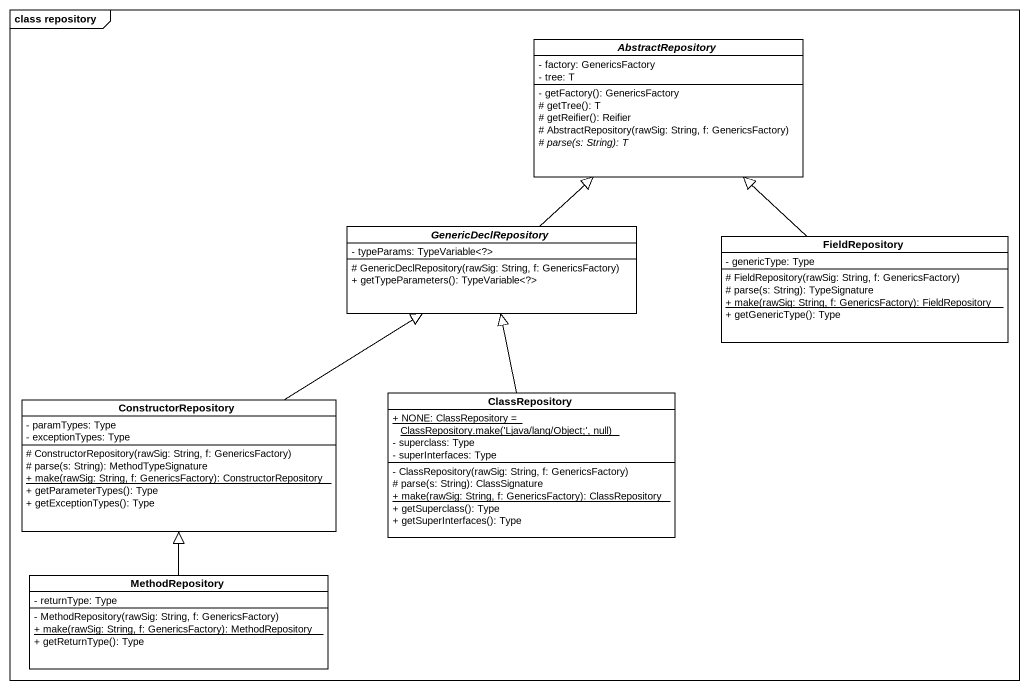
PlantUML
@startuml
mainframe class repository
hide circle
hide empty members
skinparam classAttributeIconSize 0
abstract class AbstractRepository {
  - factory: GenericsFactory
  - tree: T
  - getFactory(): GenericsFactory
  # getTree(): T
  # getReifier(): Reifier
  # AbstractRepository(rawSig: String, f: GenericsFactory)
  {abstract} # parse(s: String): T
}
abstract class GenericDeclRepository {
  - typeParams: TypeVariable<?>
  # GenericDeclRepository(rawSig: String, f: GenericsFactory)
  + getTypeParameters(): TypeVariable<?>
}
class FieldRepository {
  - genericType: Type
  # FieldRepository(rawSig: String, f: GenericsFactory)
  # parse(s: String): TypeSignature
  {static} + make(rawSig: String, f: GenericsFactory): FieldRepository
  + getGenericType(): Type
}
class ConstructorRepository {
  - paramTypes: Type
  - exceptionTypes: Type
  # ConstructorRepository(rawSig: String, f: GenericsFactory)
  # parse(s: String): MethodTypeSignature
  {static} + make(rawSig: String, f: GenericsFactory): ConstructorRepository
  + getParameterTypes(): Type
  + getExceptionTypes(): Type
}
class ClassRepository {
  {static} {field} + NONE: ClassRepository = ClassRepository.make('Ljava/lang/Object;', null)
  - superclass: Type
  - superInterfaces: Type
  - ClassRepository(rawSig: String, f: GenericsFactory)
  # parse(s: String): ClassSignature
  {static} + make(rawSig: String, f: GenericsFactory): ClassRepository
  + getSuperclass(): Type
  + getSuperInterfaces(): Type
}
class MethodRepository {
  - returnType: Type
  - MethodRepository(rawSig: String, f: GenericsFactory)
  {static} + make(rawSig: String, f: GenericsFactory): MethodRepository
  + getReturnType(): Type
}
GenericDeclRepository -up-|> AbstractRepository
FieldRepository -up-|> AbstractRepository
ConstructorRepository -up-|> GenericDeclRepository
ClassRepository -up-|> GenericDeclRepository
MethodRepository -up-|> ConstructorRepository
@enduml
